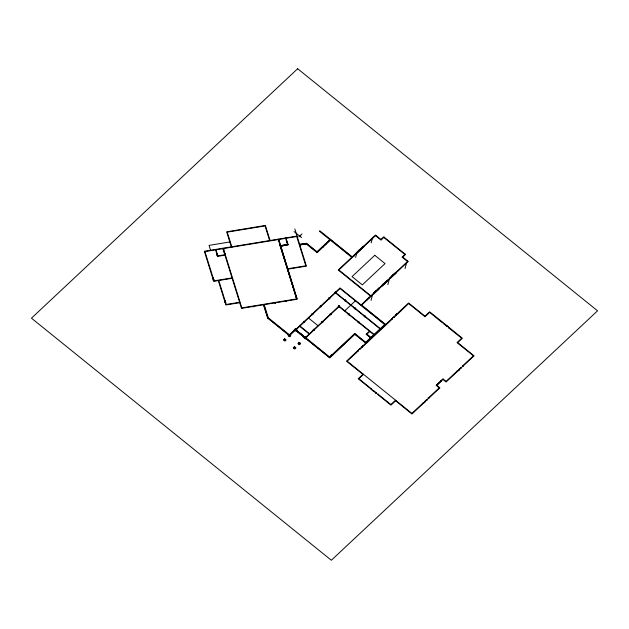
<?xml version="1.0" encoding="UTF-8"?>
<svg xmlns="http://www.w3.org/2000/svg" width="629" height="629" viewBox="0 0 629 629"><rect width="100%" height="100%" fill="white"/><g stroke="black" fill="none" stroke-linecap="round" stroke-linejoin="round"><path stroke-width="0.94" d="M355.621 257.426L357.083 251.899M371.189 242.841L372.643 237.322M371.031 300.426L372.494 294.907M387.865 284.654L389.327 279.134M405.045 268.559L406.499 263.04M298.799 236.921L302.006 233.917M330.367 239.272L317.016 251.781L306.465 243.274L299.64 244.39M322.465 246.835L323.086 247.205L322.37 246.765M322.724 246.914L325.515 244.296M325.877 244.587L325.319 244.005M353.671 255.649L356.47 253.031M375.835 235.364L338.889 269.983L370.89 295.811M380.922 239.468L383.721 236.85L405.54 254.47L402.749 257.088M384.083 237.149L380.977 240.058L375.521 235.655M284.174 340.541L285.417 339.377M288.829 336.177L296.173 329.289M295.96 329.832L340.045 288.522M296.393 330.988L297.022 330.555L296.471 330.917M299.844 333.779L300.387 333.268L299.923 333.708M300.576 334.369L301.205 333.928L300.654 334.29M304.027 337.152L304.57 336.649L304.106 337.081M305.458 337.498L339.188 305.898M293.987 348.466L295.229 347.302M298.649 344.102L299.891 342.939M304.751 338.378L305.993 337.215M305.78 337.757L339.503 306.15M344.771 310.781L355.346 300.866M405.178 254.171L402.073 257.08L407.529 261.483M361.093 304.994L407.836 261.192M366.573 300.182L369.365 297.564M373.768 293.476L379.201 288.389M382.149 285.621L387.582 280.534M390.53 277.766L395.963 272.679M361.455 305.293L408.205 261.491L402.379 256.789M366.762 300.473L366.22 300.033L369.168 297.265L369.718 297.706L369.089 297.344M330.697 355.833L331.255 356.423M332.088 354.528L332.804 354.968M329.62 357.005L354.772 333.433L366.086 342.577M331.058 356.132L332.458 354.819M354.827 334.023L329.675 357.587L295.308 329.848M331.161 356.352L330.618 355.77L332.01 354.465L332.717 354.898M355.008 334.164L329.698 357.877L295.331 330.139M369.451 331.176L366.188 334.235L370.913 338.048M369.821 331.467L366.927 334.18L370.968 337.443M365.724 342.278L384.665 324.533M357.932 350.612L359.332 349.299M361.817 346.972L363.208 345.667M392.079 318.62L393.471 317.307M395.971 314.972L397.363 313.667M363.185 374.074L358.216 378.729L371.307 389.296M363.546 374.373L358.892 378.737L371.621 389.005M442.336 322.748L442.8 322.315M371.322 389.445L371.7 388.934L371.236 389.375L373.052 390.837L373.516 390.405L372.958 390.766M444.153 324.218L444.617 323.786M447.062 326.569L447.526 326.129M447.62 326.207L447.148 326.64L444.058 324.147L444.53 323.707L462.362 338.237L457.7 342.601L474.069 355.81L462.81 366.361M449.255 327.528L448.791 327.961L461.686 338.237L457.031 342.601L473.393 355.81L462.449 366.062M448.878 328.031L449.342 327.599M395.555 400.201L390.892 404.565L378.171 394.289M395.916 400.492L390.947 405.147L377.856 394.58M438.271 383.643L441.22 380.883M436.424 385.538L438.287 383.792M441.393 380.883L443.248 379.138M441.448 381.064L441.023 380.584L441.527 380.993L438.421 383.902L437.918 383.493L438.499 383.832M457 371.008L457.55 371.448M422.861 403.158L411.916 413.41L347.184 361.156L358.294 350.903L357.752 350.463L358.223 350.982M424.418 401.703L426.745 399.517M428.294 398.063L439.239 387.81L436.094 385.27L442.926 378.87L446.071 381.41L457.016 371.157M458.565 369.703L460.884 367.533M423.215 403.307L424.606 401.994M427.091 399.667L428.491 398.361M457.362 371.307L458.761 369.994M461.246 367.666L462.645 366.361M423.223 403.448L411.971 414L395.602 400.783M424.779 401.994L427.107 399.816M428.656 398.361L439.915 387.818L436.73 385.247M457.377 371.448L446.126 381.992L442.942 379.429M457.472 371.527L461.254 367.823M280.746 245.994L288.129 244.783L287.539 244.453L280.691 246.222L280.243 244.807L279.787 244.878L296.715 298.893L241.835 307.896L223.381 248.573L278.27 239.57L296.715 298.893L280.691 246.222L288.129 244.783L286.109 238.281M280.565 245.821L287.539 244.453L285.519 237.951M229.813 241.968L209.064 245.373L210.573 250.256M297.045 236.064L204.346 251.27L213.703 281.336L232.148 278.309M222.925 248.652L204.936 251.608L214.033 280.856L232.022 277.908M278.726 239.492L296.715 236.543L305.812 265.8L287.823 268.748M299.679 236.103L300.851 235.906M216.557 253.857L217.319 253.629M286.848 242.22L287.304 242.141M217.131 255.689L217.956 255.657L217.264 255.775L216.628 253.739M287.477 244.249L287.94 244.178M224.82 254.745L217.901 255.885L215.881 249.383M280.62 245.593L287.539 244.453M224.946 255.154L217.563 256.365L215.543 249.862M299.703 244.595L306.409 243.494L317.04 252.08L330.39 239.57L352.028 257.033M300.914 244.5L305.065 243.824M299.829 245.003L306.292 243.942L317.095 252.661L330.445 240.152L351.721 257.324M212.571 278.104L213.294 278.097M212.602 278.207L213.396 278.081L213.97 279.905L213.176 280.039M213.207 280.141L213.868 279.929M287.948 269.157L306.402 266.13L294.852 228.987M239.602 302.282L226.228 304.475L218.774 280.51M239.728 302.691L225.89 304.963L218.31 280.581M263.527 305.191L264.455 305.041L264.322 304.633M383.776 237.44L404.864 254.462M381.292 239.767L375.474 235.065L338.213 269.983L370.945 296.401M396.144 272.821L395.602 272.381L390.051 277.704L390.593 278.144L396.184 272.907L395.641 272.467M363.814 246.78L363.271 246.34L357.799 251.348L358.349 251.789M361.934 247.48L362.477 247.92M394.304 273.599L394.847 274.04M361.856 247.551L362.406 247.991M394.226 273.678L394.768 274.118M360.559 248.769L361.101 249.21M392.921 274.897L393.471 275.337M360.48 248.84L361.022 249.281M392.85 274.967L393.392 275.408M359.183 250.059L359.725 250.499M391.545 276.186L392.095 276.626L391.466 276.257M359.104 250.13L359.646 250.57M390.169 277.475L390.711 277.916M442.737 322.535L444.373 323.856M447.463 326.349L449.098 327.67M385.844 281.533L386.465 281.894M384.539 282.751L385.09 283.192M352.185 256.891L319.815 230.764L319.351 231.197L329.903 239.712M384.461 282.822L385.011 283.262M383.163 284.041L383.706 284.481M383.085 284.111L383.627 284.552M381.787 285.33L382.33 285.77M378.084 289.749L377.534 289.309L378.005 289.827M376.158 290.606L376.7 291.046M376.079 290.677L376.622 291.117M374.782 291.895L375.324 292.336M374.703 291.966L375.246 292.406M373.406 293.185L373.948 293.625M397.803 313.887L397.261 313.446L395.712 314.901L396.254 315.341M397.182 313.517L397.732 313.957L408.661 303.555L425.023 316.764L429.686 312.401L442.423 322.826L442.887 322.386L429.631 311.819L424.968 316.183L408.606 302.974L346.508 361.156L362.878 374.365M294.089 231.582L301.488 237.558M395.783 314.83L396.333 315.271L393.84 317.606L393.29 317.165L393.919 317.535M459.021 370.072L458.399 369.703L458.942 370.143M392.362 318.989L391.898 318.471L392.441 318.911L363.578 345.958L363.027 345.518M361.628 305.128L385.498 324.391L365.622 343.009L354.85 334.313M385.341 324.533L340.022 287.988L289.411 335.375L267.82 317.944M339.731 288.263L385.027 324.823M335.933 292.815L344.936 300.08M345.753 300.741L354.748 308.006M355.566 308.666L364.568 315.931M365.386 316.591L380.301 328.621M335.658 293.067L344.661 300.332M345.478 300.992L354.481 308.257M355.299 308.918L364.301 316.183M365.119 316.843L380.026 328.881M339.29 306.354L374.452 334.738M339.023 306.606L374.184 334.99M366.251 334.172L370.976 337.993M354.457 333.724L365.779 342.868M363.656 345.887L363.106 345.447L361.557 346.901L362.1 347.342M361.636 346.831L362.178 347.271L359.694 349.598L359.151 349.158L359.772 349.527M424.795 402.143L424.323 401.632L424.866 402.073L423.317 403.527L422.774 403.087L423.396 403.448M308.532 318.046L318.038 325.72M299.978 326.066L309.476 333.732M299.703 326.317L309.209 333.991M373.437 390.475L376.346 392.826M371.48 389.296L373.115 390.617M376.205 393.117L377.84 394.438M373.131 390.766L376.04 393.117M329.981 357.296L295.253 329.258L289.356 334.785L268.292 317.787L264.337 305.057M296.833 330.736L300.104 333.378M301.016 334.109L304.287 336.751M294.828 329.289L296.275 330.453M296.715 330.846L299.986 333.488M300.898 334.219L304.169 336.861M304.648 337.215L306.095 338.386M288.727 335.005L290.173 336.177M298.547 342.931L299.994 344.102M289.434 335.666L267.663 318.085L263.402 304.782M284.072 339.369L285.519 340.541M293.885 347.294L295.331 348.466M305.081 243.502L305.309 244.209M305.002 243.62L305.191 244.225M300.701 244.217L301.039 244.909M278.6 239.091L297.297 299.223L241.497 308.375L222.8 248.243M279.024 240.836L280.157 244.492M270.069 240.49L265.391 225.457L226.652 231.81L231.33 246.843M269.605 240.561L265.061 225.937L227.242 232.14L231.92 247.173M286.462 301L286.588 301.409L285.542 301.149M275.392 302.816L275.518 303.225L274.472 302.966M263.873 305.136L267.891 318.054M253.259 306.449L253.385 306.858L252.331 306.598M223.507 249.941L224.647 253.605M217.123 253.77L217.689 255.594M225.111 300.497L224.388 300.513L225.213 300.481L225.78 302.313L224.985 302.439L225.677 302.329M224.647 300.576L225.221 302.4M212.838 278.175L213.404 279.999M280.243 244.807L296.715 298.893M297.659 68.742L31.45 318.18L331.341 560.258L597.55 310.82L297.659 68.742M353.49 255.508L354.041 255.948L353.49 255.508M356.36 252.811L356.91 253.251L356.36 252.811M363.271 246.34L357.681 251.576L358.231 252.017L363.782 246.702L363.232 246.261M284.685 338.787L283.443 339.951L284.898 341.122L286.14 339.959L284.685 338.787M289.34 334.424L288.098 335.587L289.552 336.759L290.795 335.595L289.34 334.424M295.449 328.708L294.207 329.871L295.661 331.043L296.904 329.879L295.449 328.708M303.964 321.333L303.272 321.985L304.09 322.646L304.79 321.993L303.964 321.333M312.354 313.478L311.654 314.13L312.471 314.791L313.171 314.138L312.354 313.478M320.735 305.623L320.035 306.276L320.853 306.936L321.553 306.284L320.735 305.623M329.116 297.769L328.417 298.421L329.234 299.082L329.934 298.429L329.116 297.769M335.328 291.95L334.628 292.603L335.446 293.263L336.145 292.611L335.328 291.95M374.79 255.311L352.059 276.603L362.312 284.882L385.034 263.59L374.79 255.311M294.506 346.713L293.263 347.876L294.718 349.048L295.96 347.884L294.506 346.713M299.16 342.349L297.918 343.513L299.373 344.684L300.615 343.52L299.16 342.349M305.262 336.633L304.027 337.797L305.482 338.968L306.716 337.804L305.262 336.633M313.785 329.258L313.085 329.911L313.91 330.571L314.602 329.918L313.785 329.258M322.174 321.403L321.474 322.056L322.292 322.716L322.992 322.064L322.174 321.403M330.555 313.549L329.855 314.201L330.673 314.862L331.373 314.209L330.555 313.549M338.937 305.694L338.237 306.347L339.055 307.007L339.754 306.354L338.937 305.694M345.148 299.876L344.448 300.528L345.266 301.189L345.966 300.536L345.148 299.876M348.757 313.619L348.057 314.272L348.875 314.932L349.575 314.28L348.757 313.619M354.968 307.801L354.269 308.454L355.086 309.114L355.786 308.462L354.968 307.801M378.839 288.098L373.28 293.413L373.83 293.853L379.421 288.617L378.839 288.098M387.22 280.235L381.669 285.558L382.212 285.998L387.802 280.762L387.22 280.235M358.577 321.545L357.877 322.205L358.695 322.866L359.395 322.205L358.577 321.545M364.781 315.727L364.089 316.387L364.906 317.047L365.598 316.387L364.781 315.727M376.425 392.748L375.961 393.188L376.425 392.748M378.155 394.147L377.691 394.58L378.155 394.147M426.729 399.376L427.272 399.816L426.729 399.376M428.207 397.992L428.75 398.432L428.207 397.992M460.884 367.375L461.427 367.816L460.884 367.375M462.354 365.992L462.905 366.432L462.354 365.992M223.94 249.768L223.248 249.878L223.94 249.768M279.221 240.695L278.529 240.805L279.221 240.695M225.103 253.526L224.411 253.636L225.103 253.526M280.392 244.453L279.701 244.563L280.392 244.453"/></g></svg>
